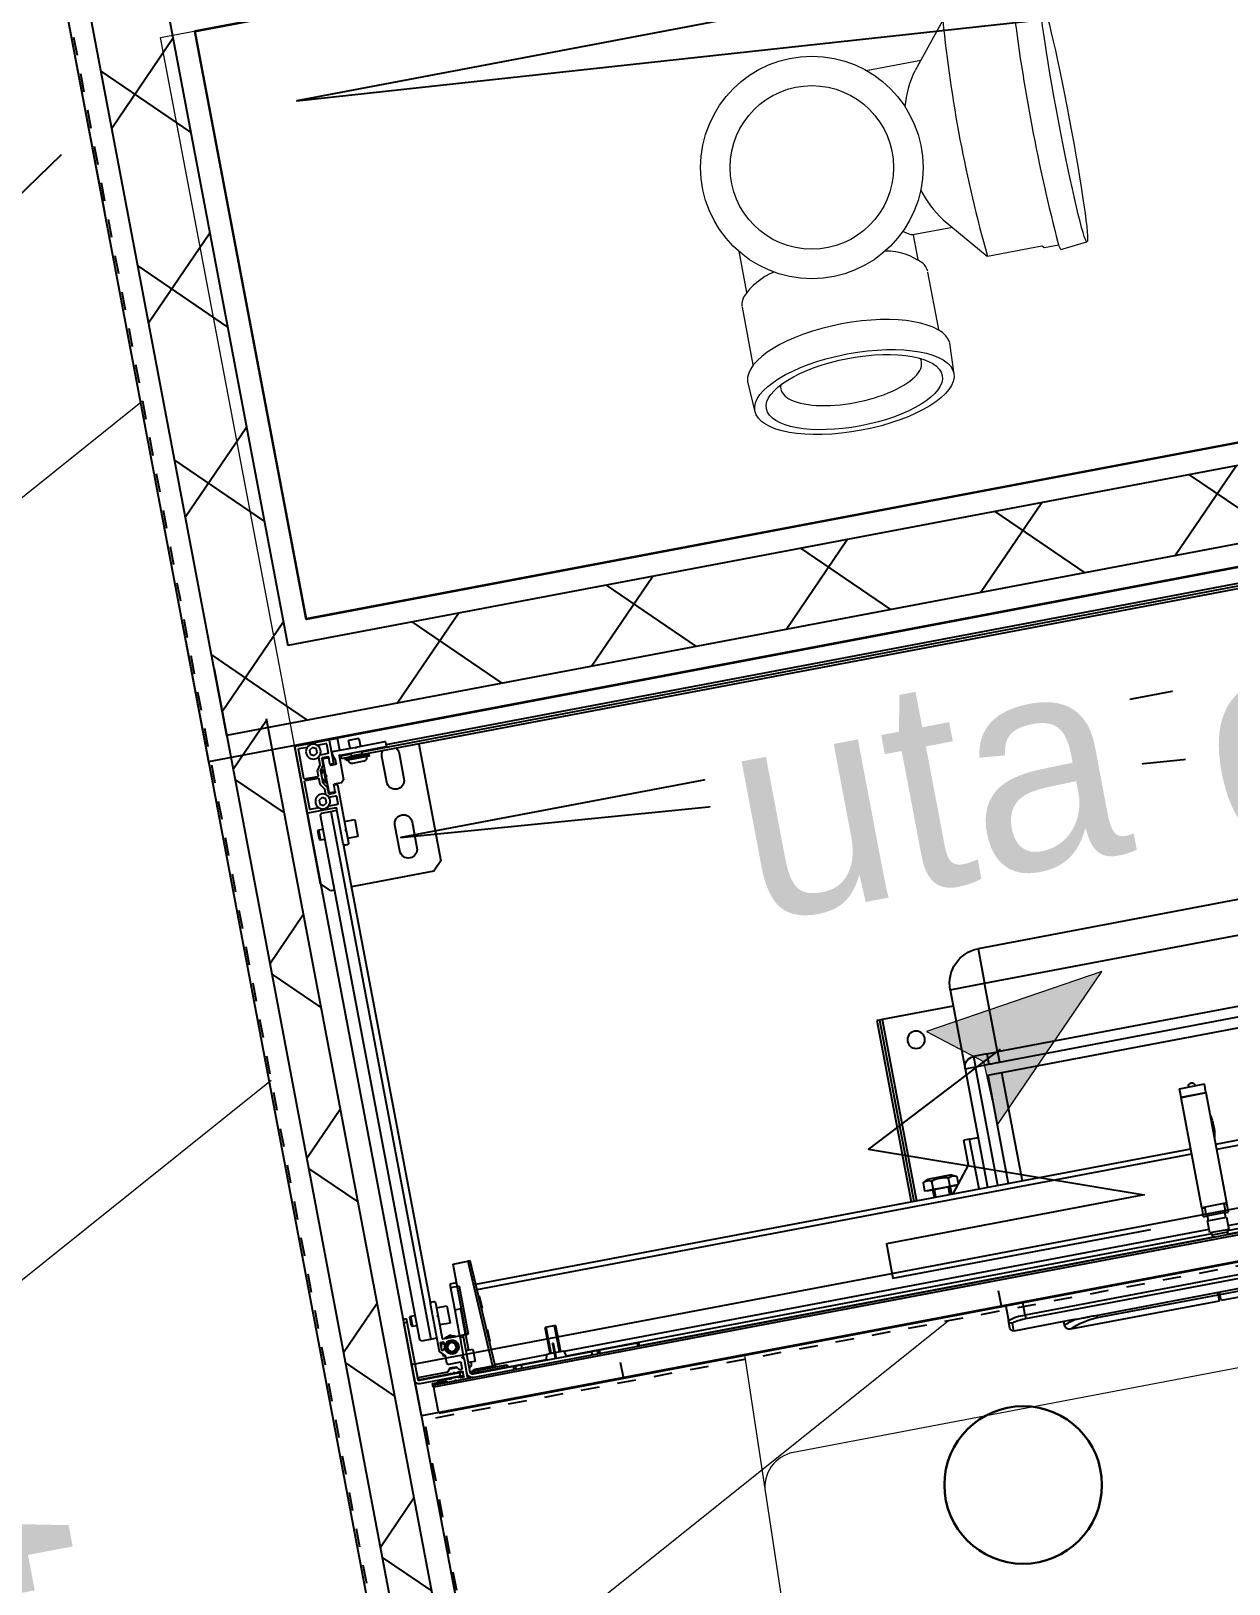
# Model space of a CAD drawing. Header units: centimetres. Extents: x 209280 to 319866, y -365283 to -277503.
# Drawn here: x 219080 to 219765, y -317635 to -316747 of the extents above; entities that cross this region are included whole.
import ezdxf

# ---------------------------------------------------------------- set-up
doc = ezdxf.new("R2010")
doc.units = ezdxf.units.CM
doc.linetypes.add('Style de ligne -1', pattern=[0.41664, 0.20828, -0.20836])
doc.layers.get('0').update_dxf_attribs({"color": 252})
for name, color, linetype in [('3-BAT C-Niveau 1', 252, 'Continuous'), ('prlm-EAU-CHU', 42, 'Continuous'), ('prlm-GT', 242, 'Continuous'), ('prlm-MOD', 64, 'Continuous')]:
    doc.layers.add(name, color=color, linetype=linetype)
doc.layers.add('prlm-ELEC-CFO', color=1, linetype='Continuous', lineweight=25)
doc.styles.add('Helvetica', font='arial.ttf')
doc.styles.add('prlm-elec-cfo', font='comic.ttf', dxfattribs={"height": 12})

# ---------------------------------------------------------------- blocks, each defined once
blk = doc.blocks.new('MTI900_Alu_390')
at = {"layer": 'prlm-MOD', "color": 1, "linetype": 'Continuous'}
for p, q in [((-4.225, 0), (4.225, 0)), ((4.278, 0), (4.225, 0)), ((4.225, -0.07), (4.225, 0)), ((4.472, 0), (4.278, 0)), ((4.475, 0), (4.472, 0)), ((4.475, -0.003), (4.475, 0)), ((3.96, -0.073), (3.96, -0.097)), ((4.13, -0.07), (3.963, -0.07)), ((4.105, -0.025), (4.165, -0.025)), ((4.105, -0.025), (4.105, -0.07)), ((4.135, -0.075), (4.13, -0.07)), ((4.14, -0.07), (4.135, -0.075)), ((4.267, -0.07), (4.14, -0.07)), ((4.165, -0.07), (4.165, -0.025)), ((4.27, -0.0895), (4.27, -0.073)), ((4.275, -0.003), (4.275, -0.137)), ((4.293, -0.021), (4.293, -0.074)), ((4.3467, -0.018), (4.296, -0.018)), ((4.296, -0.077), (4.3306, -0.077)), ((4.353, -0.0864), (4.353, -0.1286)), ((4.355, -0.0385), (4.375, -0.0269)), ((4.355, -0.0615), (4.355, -0.0385)), ((4.375, -0.0731), (4.355, -0.0615)), ((4.375, -0.0269), (4.395, -0.0385)), ((4.395, -0.0615), (4.375, -0.0731)), ((4.395, -0.0385), (4.395, -0.0615)), ((4.454, -0.018), (4.4033, -0.018)), ((4.457, -0.191), (4.457, -0.021)), ((4.475, -0.387), (4.475, -0.003)), ((-4.105, -0.105), (4.105, -0.105)), ((-4.1, -0.12), (4.1, -0.12)), ((-3.96, -0.09), (3.96, -0.09)), ((3.775, -0.12), (3.775, -0.8)), ((3.895, -0.15), (3.895, -0.3)), ((3.963, -0.1), (4.229, -0.1)), ((3.995, -0.3), (3.995, -0.15)), ((4.067, -0.12), (4.067, -0.125)), ((4.067, -0.125), (4.203, -0.125)), ((4.067, -0.125), (4.067, -0.135)), ((4.067, -0.135), (4.203, -0.135)), ((4.105, -0.115), (4.095, -0.125)), ((4.1025, -0.158), (4.1675, -0.158)), ((4.105, -0.1), (4.105, -0.115)), ((4.165, -0.115), (4.105, -0.115)), ((4.165, -0.115), (4.165, -0.1)), ((4.165, -0.105), (4.225, -0.105)), ((4.175, -0.125), (4.165, -0.115)), ((4.17, -0.12), (4.225, -0.12)), ((4.203, -0.125), (4.203, -0.12)), ((4.203, -0.135), (4.203, -0.125)), ((4.225, -0.105), (4.225, -0.1)), ((4.225, -0.105), (4.225, -0.12)), ((4.235, -0.1), (4.235, -0.24)), ((4.26, -0.142), (4.26, -0.1205)), ((4.2602, -0.1195), (4.2698, -0.0905)), ((4.292, -0.145), (4.263, -0.145)), ((4.278, -0.14), (4.292, -0.14)), ((4.295, -0.137), (4.295, -0.098)), ((4.295, -0.137), (4.295, -0.142)), ((4.298, -0.095), (4.332, -0.095)), ((4.327, -0.1), (4.298, -0.1)), ((4.33, -0.195), (4.33, -0.103)), ((4.3377, -0.16), (4.33, -0.16)), ((4.33, -0.1677), (4.3421, -0.1677)), ((4.335, -0.098), (4.335, -0.1341)), ((4.3355, -0.1358), (4.3545, -0.1642)), ((4.3377, -0.16), (4.3377, -0.24)), ((4.355, -0.19), (4.3377, -0.16)), ((4.3535, -0.1303), (4.3725, -0.1588)), ((4.355, -0.1659), (4.355, -0.2341)), ((4.373, -0.1605), (4.373, -0.191)), ((4.235, -0.24), (4.25, -0.255)), ((4.25, -0.255), (4.292, -0.255)), ((4.275, -0.263), (4.275, -0.52)), ((4.292, -0.26), (4.278, -0.26)), ((4.295, -0.258), (4.295, -0.263)), ((4.295, -0.302), (4.295, -0.263)), ((4.33, -0.195), (4.325, -0.2)), ((4.325, -0.2), (4.33, -0.205)), ((4.33, -0.297), (4.33, -0.205)), ((4.33, -0.2323), (4.3421, -0.2323)), ((4.33, -0.24), (4.3377, -0.24)), ((4.3545, -0.2358), (4.335, -0.265)), ((4.335, -0.265), (4.335, -0.302)), ((4.3377, -0.24), (4.355, -0.21)), ((4.373, -0.2404), (4.3535, -0.2697)), ((4.373, -0.209), (4.373, -0.2404)), ((4.454, -0.194), (4.376, -0.194)), ((4.376, -0.206), (4.454, -0.206)), ((4.457, -0.369), (4.457, -0.209)), ((4.293, -0.326), (4.293, -0.369)), ((4.328, -0.323), (4.296, -0.323)), ((4.298, -0.3), (4.327, -0.3)), ((4.332, -0.305), (4.298, -0.305)), ((4.353, -0.2714), (4.353, -0.3036)), ((4.355, -0.3285), (4.375, -0.3169)), ((4.355, -0.3515), (4.355, -0.3285)), ((4.375, -0.3631), (4.355, -0.3515)), ((4.375, -0.3169), (4.395, -0.3285)), ((4.395, -0.3515), (4.375, -0.3631)), ((4.395, -0.3285), (4.395, -0.3515)), ((4.296, -0.372), (4.3467, -0.372)), ((4.305, -0.6), (4.305, -0.393)), ((4.34, -0.405), (4.305, -0.405)), ((4.308, -0.39), (4.472, -0.39)), ((4.34, -0.405), (4.34, -3.475)), ((4.395, -0.405), (4.34, -0.405)), ((4.405, -0.415), (4.395, -0.405)), ((4.4033, -0.372), (4.454, -0.372)), ((4.405, -0.415), (4.405, -3.465)), ((4.475, -0.8), (4.475, -0.387)), ((4.215, -0.475), (4.215, -0.575)), ((4.275, -0.475), (4.215, -0.475)), ((4.275, -0.52), (4.2779, -0.5229)), ((4.275, -0.52), (4.275, -0.53)), ((4.2779, -0.5271), (4.275, -0.53)), ((4.275, -0.53), (4.275, -0.6)), ((4.43, -0.495), (4.405, -0.495)), ((4.43, -0.495), (4.43, -0.555)), ((4.435, -0.5), (4.43, -0.495)), ((4.435, -0.55), (4.435, -0.5)), ((3.895, -0.55), (3.895, -0.7)), ((3.995, -0.7), (3.995, -0.55)), ((4.215, -0.575), (4.275, -0.575)), ((4.285, -0.61), (4.295, -0.61)), ((4.305, -0.6), (4.305, -3.277)), ((4.405, -0.555), (4.43, -0.555)), ((4.43, -0.555), (4.435, -0.55)), ((3.775, -0.8), (3.825, -0.85)), ((3.825, -0.85), (4.305, -0.85)), ((4.405, -0.85), (4.425, -0.85)), ((4.425, -0.85), (4.475, -0.8)), ((-0.85, -1.865), (0.85, -1.865)), ((0.85, -1.865), (0.85, -2.065)), ((0.85, -2.065), (-0.85, -2.065)), ((0.85, -2.465), (0.85, -2.065)), ((1.05, -2.065), (0.85, -2.065)), ((1.05, -2.065), (1.05, -2.525)), ((1.05, -2.16), (1.465, -2.16)), ((1.465, -2.16), (1.48, -2.16)), ((1.465, -2.16), (1.465, -3.215)), ((1.48, -2.16), (1.48, -3.215)), ((1.48, -2.16), (1.495, -2.16)), ((1.495, -2.16), (1.495, -3.215)), ((-0.85, -2.465), (0.85, -2.465)), ((0.9124, -2.465), (0.85, -2.465)), ((0.85, -2.465), (0.85, -2.5242)), ((0.9124, -2.465), (0.99, -2.465)), ((0.9124, -2.465), (0.9124, -2.525)), ((0.99, -2.465), (0.99, -2.525)), ((0.85, -2.5242), (-0.85, -2.5242)), ((0.99, -2.525), (0.9124, -2.525)), ((0.99, -3.215), (0.99, -2.525)), ((1.05, -2.525), (0.99, -2.525)), ((1.05, -2.525), (1.05, -3.215)), ((0.93, -2.585), (-0.93, -2.585)), ((0.85, -2.585), (0.85, -3.215)), ((0.93, -2.585), (0.93, -3.215)), ((-0.2775, -2.915), (-0.2775, -2.865)), ((-0.1325, -2.865), (-0.2775, -2.865)), ((-0.1325, -2.915), (-0.2775, -2.915)), ((-0.2775, -2.9175), (-0.2775, -2.915)), ((-0.2775, -2.9175), (-0.1325, -2.9175)), ((-0.2775, -3.5575), (-0.2775, -2.9175)), ((-0.1325, -2.915), (-0.1325, -2.865)), ((-0.1325, -2.9175), (-0.1325, -2.915)), ((-0.1325, -3.5575), (-0.1325, -2.9175)), ((1.1, -2.925), (1.05, -2.925)), ((1.1, -3.215), (1.1, -2.925)), ((1.1, -2.925), (1.1342, -2.925)), ((1.1342, -3.0705), (1.1342, -2.925)), ((1.2504, -3.215), (1.1342, -3.0705)), ((1.24, -3.106), (1.2119, -3.1204)), ((1.24, -3.106), (1.38, -3.106)), ((1.4081, -3.1204), (1.38, -3.106)), ((4.0071, -3.6913), (4.035, -3.077)), ((4.05, -3.077), (4.0221, -3.692)), ((4.035, -3.077), (4.05, -3.077)), ((4.1351, -3.077), (4.05, -3.077)), ((4.136, -3.497), (4.1351, -3.077)), ((1.2119, -3.1204), (1.2119, -3.1671)), ((1.2142, -3.17), (1.2364, -3.17)), ((1.225, -3.17), (1.225, -3.172)), ((1.225, -3.172), (1.395, -3.172)), ((1.2364, -3.17), (1.2609, -3.17)), ((1.26, -3.172), (1.26, -3.215)), ((1.2609, -3.1204), (1.2609, -3.17)), ((1.2609, -3.17), (1.31, -3.17)), ((1.2692, -3.215), (1.2692, -3.172)), ((1.31, -3.17), (1.3591, -3.17)), ((1.3508, -3.215), (1.3508, -3.172)), ((1.3591, -3.1204), (1.3591, -3.17)), ((1.3591, -3.17), (1.3836, -3.17)), ((1.36, -3.215), (1.36, -3.172)), ((1.3836, -3.17), (1.4081, -3.17)), ((1.395, -3.172), (1.395, -3.17)), ((1.4081, -3.1204), (1.4081, -3.17)), ((4.1353, -3.187), (4.175, -3.187)), ((4.175, -3.187), (4.175, -3.207)), ((-0.2775, -3.215), (-4.0287, -3.215)), ((-0.2775, -3.245), (-4.0274, -3.245)), ((4.0287, -3.215), (-0.1325, -3.215)), ((4.0274, -3.245), (-0.1325, -3.245)), ((4.125, -3.207), (4.125, -3.487)), ((4.125, -3.207), (4.175, -3.207)), ((4.175, -3.207), (4.175, -3.337)), ((4.275, -3.277), (4.275, -3.3458)), ((4.295, -3.267), (4.285, -3.267)), ((4.305, -3.5528), (4.305, -3.277)), ((4.0173, -3.3556), (4.0205, -3.2854)), ((4.0173, -3.3556), (4.0223, -3.3558)), ((4.0255, -3.2857), (4.0205, -3.2854)), ((4.14, -3.337), (4.175, -3.337)), ((4.14, -3.487), (4.14, -3.337)), ((4.175, -3.337), (4.175, -3.487)), ((4.215, -3.305), (4.215, -3.405)), ((4.275, -3.305), (4.215, -3.305)), ((4.275, -3.3458), (4.275, -3.3582)), ((4.275, -3.3582), (4.275, -3.484)), ((4.2759, -3.3479), (4.2779, -3.3499)), ((4.2779, -3.3541), (4.2759, -3.3561)), ((4.43, -3.325), (4.405, -3.325)), ((4.43, -3.325), (4.43, -3.385)), ((4.435, -3.33), (4.43, -3.325)), ((4.435, -3.38), (4.435, -3.33)), ((4.455, -3.355), (4.455, -3.335)), ((4.455, -3.335), (4.475, -3.335)), ((4.455, -3.69), (4.455, -3.355)), ((4.475, -3.355), (4.455, -3.355)), ((4.475, -3.335), (4.475, -3.355)), ((4.475, -3.69), (4.475, -3.355)), ((4.215, -3.405), (4.275, -3.405)), ((4.405, -3.385), (4.43, -3.385)), ((4.43, -3.385), (4.435, -3.38)), ((3.625, -3.532), (3.685, -3.532)), ((3.625, -3.532), (3.625, -3.682)), ((3.6311, -3.682), (3.6311, -3.532)), ((3.6789, -3.682), (3.6789, -3.532)), ((3.685, -3.682), (3.685, -3.532)), ((4.0084, -3.5518), (4.0116, -3.4816)), ((4.0166, -3.4819), (4.0116, -3.4816)), ((4.125, -3.487), (4.14, -3.487)), ((4.14, -3.4972), (4.136, -3.497)), ((4.14, -3.487), (4.155, -3.487)), ((4.14, -3.487), (4.14, -3.577)), ((4.155, -3.487), (4.175, -3.487)), ((4.155, -3.497), (4.155, -3.487)), ((4.155, -3.702), (4.155, -3.497)), ((4.175, -3.497), (4.155, -3.497)), ((4.175, -3.487), (4.175, -3.49)), ((4.175, -3.49), (4.175, -3.6008)), ((4.272, -3.487), (4.178, -3.487)), ((4.195, -3.5614), (4.195, -3.5226)), ((4.22, -3.4778), (4.23, -3.472)), ((4.23, -3.472), (4.24, -3.4778)), ((4.268, -3.521), (4.2657, -3.521)), ((4.271, -3.507), (4.271, -3.518)), ((4.2729, -3.542), (4.276, -3.542)), ((4.287, -3.504), (4.274, -3.504)), ((4.279, -3.545), (4.279, -3.549)), ((4.2854, -3.504), (4.29, -3.5066)), ((4.29, -3.549), (4.29, -3.507)), ((4.34, -3.475), (4.305, -3.475)), ((4.395, -3.475), (4.34, -3.475)), ((4.395, -3.475), (4.405, -3.465)), ((-0.2775, -3.5575), (-0.1325, -3.5575)), ((-0.2775, -3.56), (-0.2775, -3.5575)), ((-0.2775, -3.61), (-0.2775, -3.56)), ((-0.26, -3.56), (-0.2775, -3.56)), ((-0.255, -3.61), (-0.2775, -3.61)), ((-0.26, -3.5575), (-0.26, -3.6075)), ((-0.15, -3.6075), (-0.26, -3.6075)), ((-0.15, -3.6375), (-0.26, -3.6375)), ((-0.26, -3.6375), (-0.26, -3.7075)), ((-0.255, -3.6075), (-0.255, -3.6375)), ((-0.155, -3.6375), (-0.155, -3.6075)), ((-0.1325, -3.61), (-0.155, -3.61)), ((-0.15, -3.6075), (-0.15, -3.5575)), ((-0.1325, -3.56), (-0.15, -3.56)), ((-0.15, -3.7075), (-0.15, -3.6375)), ((-0.1325, -3.56), (-0.1325, -3.5575)), ((-0.1325, -3.61), (-0.1325, -3.56)), ((3.655, -3.6411), (3.655, -3.6275)), ((3.66, -3.6275), (3.655, -3.6275)), ((3.66, -3.6411), (3.66, -3.6275)), ((4.0084, -3.5518), (4.0134, -3.552)), ((4.115, -3.577), (4.115, -3.647)), ((4.155, -3.577), (4.115, -3.577)), ((4.175, -3.6232), (4.175, -3.6008)), ((4.175, -3.6232), (4.175, -3.734)), ((4.1759, -3.6029), (4.1829, -3.6099)), ((4.1829, -3.6141), (4.1759, -3.6211)), ((4.198, -3.637), (4.266, -3.637)), ((4.276, -3.627), (4.276, -3.5842)), ((4.2769, -3.5821), (4.3041, -3.5549)), ((4.2906, -3.577), (4.2806, -3.5828)), ((4.282, -3.552), (4.287, -3.552)), ((4.2906, -3.5684), (4.2906, -3.577)), ((-0.26, -3.685), (-3.6034, -3.685)), ((-3.5974, -3.715), (-0.25, -3.715)), ((-0.26, -3.7075), (-0.15, -3.7075)), ((-0.25, -3.7075), (-0.25, -3.7225)), ((-0.25, -3.7225), (-0.16, -3.7225)), ((-0.16, -3.7225), (-0.16, -3.7075)), ((-0.16, -3.715), (3.5984, -3.715)), ((3.6044, -3.685), (-0.15, -3.685)), ((3.175, -3.717), (3.185, -3.717)), ((3.175, -3.737), (3.175, -3.717)), ((3.185, -3.717), (3.4033, -3.717)), ((3.185, -3.717), (3.185, -3.737)), ((3.4033, -3.737), (3.4033, -3.717)), ((3.4033, -3.717), (3.4168, -3.717)), ((3.4168, -3.717), (3.45, -3.717)), ((3.4168, -3.717), (3.4168, -3.737)), ((3.45, -3.717), (3.86, -3.717)), ((3.45, -3.717), (3.45, -3.737)), ((3.605, -3.682), (3.598, -3.717)), ((3.655, -3.682), (3.605, -3.682)), ((3.655, -3.717), (3.655, -3.6411)), ((3.66, -3.6411), (3.655, -3.6411)), ((3.66, -3.717), (3.66, -3.6411)), ((3.705, -3.682), (3.66, -3.682)), ((3.712, -3.717), (3.705, -3.682)), ((4.0074, -3.685), (3.7056, -3.685)), ((3.7116, -3.715), (3.935, -3.715)), ((3.86, -3.717), (3.8932, -3.717)), ((3.86, -3.717), (3.86, -3.737)), ((3.8932, -3.717), (3.9067, -3.717)), ((3.8932, -3.737), (3.8932, -3.717)), ((3.9067, -3.717), (4.14, -3.717)), ((3.9067, -3.717), (3.9067, -3.737)), ((3.935, -3.717), (3.935, -3.712)), ((3.965, -3.712), (3.935, -3.712)), ((3.945, -3.702), (3.965, -3.702)), ((3.965, -3.702), (4.105, -3.702)), ((3.965, -3.712), (3.965, -3.702)), ((3.965, -3.712), (3.965, -3.717)), ((4.105, -3.712), (3.965, -3.712)), ((4.007, -3.6925), (4.0071, -3.6913)), ((4.0071, -3.6913), (4.0221, -3.692)), ((4.0221, -3.692), (4.022, -3.6925)), ((4.0221, -3.692), (4.125, -3.692)), ((4.105, -3.702), (4.125, -3.702)), ((4.105, -3.712), (4.105, -3.702)), ((4.105, -3.717), (4.105, -3.712)), ((4.135, -3.712), (4.105, -3.712)), ((4.115, -3.647), (4.155, -3.647)), ((4.125, -3.692), (4.125, -3.702)), ((4.135, -3.712), (4.135, -3.717)), ((4.14, -3.647), (4.14, -3.6567)), ((4.165, -3.7265), (4.165, -3.737)), ((4.195, -3.674), (4.195, -3.64)), ((4.195, -3.722), (4.195, -3.693)), ((4.195, -3.695), (4.215, -3.695)), ((4.215, -3.715), (4.195, -3.715)), ((4.2109, -3.677), (4.198, -3.677)), ((4.198, -3.69), (4.2252, -3.69)), ((4.198, -3.725), (4.212, -3.725)), ((4.2221, -3.6633), (4.2134, -3.6757)), ((4.215, -3.695), (4.45, -3.695)), ((4.215, -3.695), (4.215, -3.715)), ((4.215, -3.715), (4.45, -3.715)), ((4.215, -3.72), (4.2251, -3.72)), ((4.215, -3.722), (4.215, -3.72)), ((4.2249, -3.7161), (4.221, -3.72)), ((4.2654, -3.662), (4.2246, -3.662)), ((4.2287, -3.7161), (4.2249, -3.7161)), ((4.227, -3.657), (4.225, -3.659)), ((4.265, -3.659), (4.225, -3.659)), ((4.225, -3.659), (4.225, -3.662)), ((4.225, -3.69), (4.225, -3.695)), ((4.263, -3.657), (4.227, -3.657)), ((4.228, -3.692), (4.2367, -3.692)), ((4.2293, -3.657), (4.2293, -3.662)), ((4.2293, -3.69), (4.2293, -3.695)), ((4.2595, -3.715), (4.231, -3.715)), ((4.2429, -3.6871), (4.2388, -3.6911)), ((4.2512, -3.6911), (4.2471, -3.6871)), ((4.2533, -3.692), (4.2625, -3.692)), ((4.2607, -3.657), (4.2607, -3.662)), ((4.2607, -3.69), (4.2607, -3.695)), ((4.2651, -3.7161), (4.2618, -3.7161)), ((4.265, -3.659), (4.263, -3.657)), ((4.265, -3.662), (4.265, -3.659)), ((4.265, -3.695), (4.265, -3.69)), ((4.269, -3.72), (4.2651, -3.7161)), ((4.2827, -3.69), (4.2653, -3.69)), ((4.2654, -3.72), (4.2826, -3.72)), ((4.2766, -3.6757), (4.2679, -3.6633)), ((4.452, -3.677), (4.2791, -3.677)), ((4.2855, -3.692), (4.445, -3.692)), ((4.342, -3.715), (4.2885, -3.715)), ((4.298, -3.727), (4.342, -3.727)), ((4.378, -3.727), (4.298, -3.727)), ((4.298, -3.727), (4.298, -3.737)), ((4.345, -3.724), (4.345, -3.718)), ((4.378, -3.747), (4.378, -3.727)), ((4.455, -3.682), (4.455, -3.68)), ((-4.375, -3.737), (4.375, -3.737)), ((4.375, -3.747), (-4.375, -3.747)), ((-3.175, -3.735), (-0.2433, -3.735)), ((-0.1667, -3.735), (3.175, -3.735)), ((4.175, -3.734), (4.175, -3.737)), ((4.2429, -3.7321), (4.2379, -3.737)), ((4.2486, -3.7335), (4.2414, -3.7335)), ((4.2521, -3.737), (4.2471, -3.7321)), ((4.295, -3.734), (4.295, -3.73)), ((4.375, -3.737), (4.375, -3.747)), ((4.375, -3.747), (4.378, -3.747)), ((4.375, -3.792), (4.375, -3.747)), ((4.375, -3.902), (4.375, -3.792)), ((-4.375, -3.902), (4.375, -3.902)), ((0.975, -3.973), (0.975, -3.902)), ((1.075, -3.902), (1.075, -3.9853)), ((-0.975, -3.973), (0.975, -3.973)), ((0.975, -3.9928), (-0.975, -3.9928)), ((0.975, -3.973), (0.975, -3.9928)), ((1.075, -4.03), (1.075, -3.9853)), ((0.576, -4.0497), (-0.576, -4.0497)), ((-0.1416, -4.0634), (-0.574, -4.0634)), ((-0.1416, -4.0634), (-0.1416, -4.0497)), ((-0.1416, -4.1), (-0.1416, -4.0634)), ((-0.1307, -4.0497), (-0.1307, -4.0634)), ((0.574, -4.0634), (-0.1307, -4.0634)), ((-0.1307, -4.0634), (-0.1307, -4.1)), ((0.574, -4.0497), (0.574, -4.0634)), ((0.7037, -4.05), (1.055, -4.05)), ((0.765, -4.07), (0.765, -4.05)), ((1.055, -4.05), (1.055, -4.0051)), ((-0.735, -4.1), (-0.1416, -4.1)), ((-0.1307, -4.1), (0.735, -4.1)), ((0.735, -4.1), (0.735, -4.1))]:
    blk.add_line(p, q, dxfattribs=at)
at = {"layer": 'prlm-MOD', "color": 1, "ltscale": 50}
for points in [[(1.1, -3.8058), (1.1, -3.902)], [(3.3, -3.8058), (3.3, -3.902)]]:
    blk.add_lwpolyline(points, dxfattribs=at)
at = {"layer": 'prlm-MOD', "color": 1, "linetype": 'Continuous'}
for centre, radius in [((4.375, -0.05), 0.0425), ((4.375, -0.34), 0.0425), ((1.295, -2.31), 0.05), ((4.23, -3.542), 0.035), ((4.23, -3.542), 0.03), ((4.23, -3.542), 0.025)]:
    blk.add_circle(centre, radius, dxfattribs=at)
for centre, radius, start, end in [((4.278, -0.003), 0.003, 90, 180), ((4.472, -0.003), 0.003, 0, 90), ((3.963, -0.073), 0.003, 90, 180), ((4.267, -0.073), 0.003, 0, 90), ((4.296, -0.021), 0.003, 90, 180), ((4.296, -0.074), 0.003, 180, 270), ((4.3306, -0.067), 0.01, 270, 326.3475), ((4.3467, -0.021), 0.003, 84.51824, 90), ((4.4033, -0.021), 0.003, 90, 95.48179), ((4.454, -0.021), 0.003, 0, 90), ((3.945, -0.15), 0.05, 143.1301, 180), ((3.963, -0.097), 0.003, 180, 270), ((3.945, -0.15), 0.05, 0, 36.8699), ((4.1025, -0.138), 0.02, 171.37307, 270), ((4.1025, -0.133), 0.02, 185.73917, 187.18076), ((4.1675, -0.138), 0.02, 270, 8.62693), ((4.1675, -0.133), 0.02, 352.81924, 354.26083), ((4.232, -0.1), 0.003, 0, 180), ((4.263, -0.1205), 0.003, 161.56505, 180), ((4.263, -0.142), 0.003, 180, 270), ((4.267, -0.0895), 0.003, 341.56505, 0), ((4.278, -0.137), 0.003, 180, 270), ((4.292, -0.137), 0.003, 270, 0), ((4.292, -0.142), 0.003, 270, 0), ((4.298, -0.098), 0.003, 90, 180), ((4.298, -0.103), 0.003, 90, 180), ((4.327, -0.103), 0.003, 0, 90), ((4.332, -0.098), 0.003, 0, 90), ((4.338, -0.1341), 0.003, 180, 213.69007), ((4.356, -0.1286), 0.003, 180, 213.69007), ((4.352, -0.1659), 0.003, 0, 33.69007), ((4.37, -0.1605), 0.003, 0, 33.69007), ((4.278, -0.263), 0.003, 90, 180), ((4.292, -0.258), 0.003, 0, 90), ((4.292, -0.263), 0.003, 0, 90), ((4.352, -0.2341), 0.003, 326.30993, 0), ((4.376, -0.191), 0.003, 180, 270), ((4.376, -0.209), 0.003, 90, 180), ((4.454, -0.191), 0.003, 270, 0), ((4.454, -0.209), 0.003, 0, 90), ((3.945, -0.3), 0.05, 180, 0), ((4.296, -0.326), 0.003, 90, 180), ((4.298, -0.297), 0.003, 180, 270), ((4.298, -0.302), 0.003, 180, 270), ((4.327, -0.297), 0.003, 270, 0), ((4.328, -0.333), 0.01, 46.14901, 90), ((4.332, -0.302), 0.003, 270, 0), ((4.356, -0.2714), 0.003, 146.30993, 180), ((4.296, -0.369), 0.003, 180, 270), ((4.308, -0.393), 0.003, 90, 180), ((4.3467, -0.369), 0.003, 270, 275.48176), ((4.4033, -0.369), 0.003, 264.51819, 270), ((4.454, -0.369), 0.003, 270, 0), ((4.472, -0.387), 0.003, 270, 0), ((3.945, -0.55), 0.05, 0, 180), ((4.2758, -0.525), 0.003, 315, 45), ((4.285, -0.6), 0.01, 180, 270), ((4.295, -0.6), 0.01, 270, 0), ((3.945, -0.7), 0.05, 180, 0), ((0.85, -2.065), 0.2, 0, 90), ((0.99, -2.525), 0.06, 0, 90), ((-0.205, -2.865), 0.02, 0, 180), ((0, -3.11), 0.285, 166.82645, 193.17355), ((1.2364, -3.1624), 0.0487, 59.74223, 120.25777), ((1.3836, -3.1624), 0.0487, 59.74223, 120.25777), ((4.285, -3.277), 0.01, 90, 180), ((4.295, -3.277), 0.01, 0, 90), ((4.278, -3.3458), 0.003, 180, 225), ((4.278, -3.3582), 0.003, 135, 180), ((4.2758, -3.352), 0.003, 315, 45), ((4.178, -3.49), 0.003, 90, 180), ((4.23, -3.542), 0.04, 33.92723, 355.99937), ((4.23, -3.542), 0.065, 57.79577, 122.20423), ((4.23, -3.542), 0.06, 66.44354, 113.55646), ((4.2657, -3.518), 0.003, 213.92723, 270), ((4.23, -3.542), 0.04, 0, 33.92723), ((4.268, -3.518), 0.003, 270, 0), ((4.2729, -3.545), 0.003, 90, 175.99937), ((4.23, -3.542), 0.04, 355.99937, 0), ((4.274, -3.507), 0.003, 90, 180), ((4.272, -3.484), 0.003, 270, 0), ((4.276, -3.545), 0.003, 0, 90), ((4.23, -3.542), 0.06, 0, 39.29648), ((4.282, -3.549), 0.003, 180, 270), ((4.23, -3.542), 0.065, 22.61986, 35.77582), ((4.287, -3.507), 0.003, 0, 90), ((4.287, -3.549), 0.003, 270, 0), ((4.23, -3.542), 0.06, 351.491, 0), ((4.178, -3.6008), 0.003, 180, 225), ((4.178, -3.6232), 0.003, 135, 180), ((4.1808, -3.612), 0.003, 315, 45), ((4.198, -3.64), 0.003, 90, 180), ((4.266, -3.627), 0.01, 270, 0), ((4.23, -3.542), 0.065, 315.04746, 333.83802), ((4.279, -3.5842), 0.003, 135, 180), ((4.302, -3.5528), 0.003, 315, 0), ((-0.235, -3.7225), 0.015, 180, 255.16489), ((-0.175, -3.7225), 0.015, 284.83511, 0), ((3.945, -3.712), 0.01, 90, 180), ((3.997, -3.692), 0.01, 270, 357.39744), ((4.125, -3.712), 0.02, 347.58795, 90), ((4.125, -3.712), 0.01, 0, 90), ((4.16, -3.6567), 0.02, 180, 230.11594), ((4.14, -3.702), 0.035, 270, 0), ((4.14, -3.702), 0.015, 270, 0), ((4.1151, -3.7104), 0.05, 37.08606, 50.11594), ((4.198, -3.674), 0.003, 180, 270), ((4.198, -3.693), 0.003, 90, 180), ((4.198, -3.722), 0.003, 180, 270), ((4.2109, -3.674), 0.003, 270, 325.00798), ((4.212, -3.722), 0.003, 270, 0), ((4.2246, -3.665), 0.003, 90, 145.00798), ((4.215, -3.715), 0.01, 353.93882, 0), ((4.2251, -3.717), 0.003, 270, 350.40593), ((4.2252, -3.693), 0.003, 19.47122, 90), ((4.231, -3.718), 0.003, 90, 170.40593), ((4.2367, -3.689), 0.003, 270, 315), ((4.245, -3.6892), 0.003, 45, 135), ((4.2533, -3.689), 0.003, 225, 270), ((4.2595, -3.718), 0.003, 9.59407, 90), ((4.2653, -3.693), 0.003, 90, 160.52878), ((4.2654, -3.717), 0.003, 189.59407, 270), ((4.275, -3.715), 0.01, 180, 186.06118), ((4.2654, -3.665), 0.003, 34.99202, 90), ((4.2791, -3.674), 0.003, 214.99202, 270), ((4.2826, -3.717), 0.003, 270, 350.40593), ((4.2827, -3.693), 0.003, 19.47122, 90), ((4.2885, -3.718), 0.003, 90, 170.40593), ((4.298, -3.73), 0.003, 90, 180), ((4.342, -3.718), 0.003, 0, 90), ((4.342, -3.724), 0.003, 270, 0), ((4.445, -3.682), 0.01, 270, 0), ((4.45, -3.69), 0.025, 270, 0), ((4.45, -3.69), 0.005, 270, 0), ((4.452, -3.68), 0.003, 0, 90), ((4.178, -3.734), 0.003, 180, 270), ((4.245, -3.7342), 0.003, 45, 135), ((4.292, -3.734), 0.003, 270, 0), ((0.9987, -4.1937), 0.2219, 69.89148, 96.1295), ((0.5685, -4.4598), 0.3964, 65.16337, 89.20304), ((0.5693, -4.6145), 0.5786, 70.22595, 77.40425), ((0.735, -4.07), 0.03, 270, 0), ((1.055, -4.03), 0.02, 270, 0)]:
    blk.add_arc(centre, radius, start, end, dxfattribs=at)
for centre, major_axis, ratio, start_param, end_param in [((3.997, -3.692), (-0.025, 0), 0.4, 1.570796, 3.096169), ((4.022, -3.6931), (-0.015, 0.0007), 0.045361, -1.568734, 0), ((1.055, -3.9853), (-0.02, 0), 0.989815, 1.570796, 3.141593)]:
    blk.add_ellipse(centre, major_axis=major_axis, ratio=ratio, start_param=start_param, end_param=end_param, dxfattribs=at)
for points, knots in [([(0.9124, -2.525), (0.902, -2.525), (0.8916, -2.5247), (0.8708, -2.5243), (0.8604, -2.5242), (0.85, -2.5242)], [0, 0, 0, 0, 0.5, 0.5, 1, 1, 1, 1]), ([(1.2609, -3.1204), (1.269, -3.1183), (1.2772, -3.1166), (1.2935, -3.1143), (1.3017, -3.1137), (1.3141, -3.1137), (1.3182, -3.1138), (1.3265, -3.1144), (1.3306, -3.1149), (1.343, -3.1166), (1.3511, -3.1183), (1.3591, -3.1204)], [0, 0, 0, 0, 0.25, 0.25, 0.5, 0.5, 0.625, 0.625, 0.75, 0.75, 1, 1, 1, 1]), ([(1.055, -4.0051), (1.055, -4.0043), (1.0545, -4.0036), (1.053, -4.0024), (1.0523, -4.002), (1.0508, -4.0013), (1.0491, -4.0006), (1.0469, -3.9998), (1.0444, -3.9991), (1.0431, -3.9988), (1.0387, -3.9978), (1.0354, -3.9971), (1.0299, -3.9963), (1.028, -3.996), (1.0239, -3.9955), (1.0218, -3.9952), (1.0153, -3.9945), (1.0107, -3.9941), (1.0034, -3.9936), (1.0009, -3.9935), (0.9958, -3.9932), (0.9933, -3.9931), (0.9856, -3.9929), (0.9803, -3.9928), (0.975, -3.9928)], [0, 0, 0, 0, 0.125, 0.125, 0.1875, 0.1875, 0.25, 0.3125, 0.3125, 0.375, 0.375, 0.5, 0.5, 0.5625, 0.5625, 0.625, 0.625, 0.75, 0.75, 0.8125, 0.8125, 0.875, 0.875, 1, 1, 1, 1]), ([(0.7055, -4.05), (0.6995, -4.05), (0.6933, -4.05), (0.6813, -4.05), (0.6756, -4.0499), (0.6642, -4.0499), (0.6524, -4.0499), (0.6402, -4.0498), (0.6278, -4.0498), (0.6214, -4.0498), (0.6021, -4.0497), (0.5891, -4.0497), (0.576, -4.0497)], [0.5494968, 0.5494968, 0.5494968, 0.5494968, 0.625, 0.625, 0.6875, 0.6875, 0.75, 0.8125, 0.8125, 0.875, 0.875, 1, 1, 1, 1])]:
    blk.add_open_spline(points, degree=3, knots=knots, dxfattribs=at)
blk = doc.blocks.new('xi.aam22')
at = {"layer": 'prlm-EAU-CHU', "color": 0, "lineweight": 13}
for p, q in [((-5.799, 13.123), (-5.89, 11.331)), ((5.89, 11.331), (5.799, 13.123)), ((-5.41, 10.463), (-5.41, 7.114)), ((5.41, 7.114), (5.41, 10.463)), ((-13.12, 7.25), (-14.668, 7.106)), ((-13.12, 7.25), (-13.031, 6.97)), ((-12.219, 6.97), (-13.031, 6.97)), ((-12.093, 6.85), (-12.219, 6.97)), ((-8.922, 6.85), (-12.093, 6.85)), ((-6.828, 4.34), (-8.907, 6.841)), ((-5, 6.323), (-5, 4.87)), ((5, 3.931), (5, 6.323)), ((-7.269, 4.87), (-4.958, 4.867)), ((-8.907, -6.841), (-6.828, -4.34)), ((-4.091, -4.87), (-7.269, -4.87)), ((-13.028, -6.944), (-13.12, -7.25)), ((-13.031, -6.97), (-12.219, -6.97)), ((-12.219, -6.97), (-12.093, -6.85)), ((-12.093, -6.85), (-8.922, -6.85)), ((-14.668, -7.106), (-13.12, -7.25))]:
    blk.add_line(p, q, dxfattribs=at)
at = {"layer": 'prlm-EAU-CHU', "color": 0, "lineweight": 13, "flags": 128}
blk.add_lwpolyline([(-4.958, 4.867), (-4.86, 4.836), (-4.68, 4.729), (-4.43, 4.564)], dxfattribs=at)
at = {"layer": 'prlm-EAU-CHU', "color": 0, "lineweight": 13}
for radius in [6.36, 4.675]:
    blk.add_circle((0, 0), radius, dxfattribs=at)
for centre, radius, start, end in [((-119.647, -0.014), 106.844, 356.28096, 3.74771), ((-87.178, 0), 78.555, 354.99745, 5.00255), ((-4.475, 7.136), 0.936, 184.66048, 218.12589), ((-2.54, 9.094), 3.683, 223.50702, 258.77599), ((2.54, 9.094), 3.683, 281.22401, 316.49298), ((4.475, 7.136), 0.936, 321.87411, 355.33952), ((-11.683, 0.728), 6.052, 16.13317, 36.55417), ((-11.683, -0.728), 6.052, 323.44583, 343.86683)]:
    blk.add_arc(centre, radius, start, end, dxfattribs=at)
for centre, major_axis, ratio in [((0, 13.073), (5.789, 0), 0.383426), ((0, 13.073), (5.115, 0), 0.383329), ((-14.667, 0), (0, -7.101), 0.043635)]:
    blk.add_ellipse(centre, major_axis=major_axis, ratio=ratio, dxfattribs=at)
for centre, major_axis, ratio, start_param, end_param in [((0.001, 12.093), (-4.098, -0.028), 0.383971, 2.986035, 6.398097), ((0, 11.414), (-5.894, 0), 0.391508, 0.036281, 3.105311)]:
    blk.add_ellipse(centre, major_axis=major_axis, ratio=ratio, start_param=start_param, end_param=end_param, dxfattribs=at)
blk = doc.blocks.new('xi.uta')
at = {"layer": 'prlm-ELEC-CFO', "lineweight": 5}
blk.add_hatch(color=0, dxfattribs=at).paths.add_polyline_path([(-3, 6), (-0.103, 3.699), (0, 0), (7.5, 7.5)])
at = {"layer": 'prlm-ELEC-CFO', "color": 0, "lineweight": 5, "flags": 128}
blk.add_lwpolyline([(-3, 6), (-0.103, 3.699), (0, 0), (7.5, 7.5)], close=True, dxfattribs=at)
at = {"layer": 'prlm-ELEC-CFO', "color": 0}
blk.add_lwpolyline([(0.955, 4.227), (-7.5, 0), (7.5, -5.5), (-7.5, -5.5), (-7.5, -7.5), (7.5, -7.5)], dxfattribs=at)
blk = doc.blocks.new('xi.VV')
at = {"layer": 'prlm-ELEC-CFO', "color": 0}
blk.add_lwpolyline([(6.947, 3.421), (0.008, -1.133), (1.913, 6.945)], dxfattribs=at)
blk.add_circle((-2, -4), 3.5, dxfattribs=at)

msp = doc.modelspace()

# ---------------------------------------------------------------- hatches: boundary and pattern name
at = {"linetype": 'Continuous'}
h = msp.add_hatch(dxfattribs=at)
h.set_pattern_fill('02_ISOLANT', color=256, scale=10, angle=-79.276405, style=0, pattern_type=2)
h.set_pattern_definition([(325.723595, (88960.93, 134700.79), (45.054865, 66.106423), []), (55.723595, (88960.93, 134700.79), (66.106423, -45.054865), [])])
h.paths.add_polyline_path([(219158.869, -316736.514), (219107.45, -316701.469), (219192.299, -317149.506), (219227.343, -317098.087)])
h = msp.add_hatch(dxfattribs=at)
h.set_pattern_fill('02_ISOLANT', color=256, scale=10, angle=-169.276405, style=0, pattern_type=2)
h.set_pattern_definition([(235.723595, (88960.93, 134700.79), (66.106423, -45.054865), []), (325.723595, (88960.93, 134700.79), (-45.054865, -66.106423), [])])
h.paths.add_polyline_path([(220120.764, -316973.674), (220155.809, -316922.256), (219227.343, -317098.087), (219192.299, -317149.506)])
h = msp.add_hatch(dxfattribs=at)
h.set_pattern_fill('02_ISOLANT', color=256, scale=10, angle=-79.271875, style=0, pattern_type=2)
h.set_pattern_definition([(325.728125, (88960.93, 134700.79), (45.049638, 66.109985), []), (55.728125, (88960.93, 134700.79), (66.109985, -45.049638), [])])
h.paths.add_polyline_path([(219214.915, -317139.93), (219185.08, -317111.383), (219519.738, -318877.76), (219538.851, -318849.714)])
at = {"layer": '3-BAT C-Niveau 1', "linetype": 'Continuous', "lineweight": 18}
h = msp.add_hatch(dxfattribs=at)
h.set_pattern_fill('BA 13', color=256, scale=10, style=0, pattern_type=2)
h.set_pattern_definition([(218.65981, (88960.93, 134700.8), (-199.24783, 287.75041), [])])
h.paths.add_polyline_path([(218111.206, -316879.481), (219094.019, -316693.37), (219511.144, -318895.207), (219950.199, -318812.059), (219940.896, -318762.933), (219550.964, -318836.777), (219305.405, -317540.837), (220679.372, -317280.637), (220924.796, -318576.603), (220874.296, -318586.167), (220883.599, -318635.294), (220934.188, -318625.713), (221206.827, -320061.11), (221205.453, -320062.235), (221514.956, -321696.543), (220763.56, -321838.657), (220844.845, -322267.881), (219191.016, -322581.39), (219109.145, -322149.074), (219109.146, -322149.074), (218429.84, -318562.027), (217789.941, -318683.211), (217792.346, -318695.986), (217722.481, -318695.986), (217843.394, -319334.459), (217272.387, -319442.596), (217028.16, -318152.973), (218306.47, -317910.889)])

# ---------------------------------------------------------------- linework, layer by layer
at = {"linetype": 'Continuous'}
for p, q in [((220544.668, -316487.304), (219174.061, -316746.868)), ((219092.258, -316691.115), (219122.385, -316850.198)), ((219107.45, -316701.469), (219192.299, -317149.506)), ((219107.45, -316701.469), (219192.299, -317149.506)), ((219158.869, -316736.514), (219227.343, -317098.087)), ((219158.869, -316736.514), (219227.343, -317098.087)), ((219174.061, -316746.868), (219191.163, -316837.173)), ((219174.061, -316746.868), (219237.697, -317082.895)), ((220155.809, -316922.256), (219227.343, -317098.087)), ((220155.809, -316922.256), (219227.343, -317098.087)), ((220120.764, -316973.674), (219192.299, -317149.506)), ((220120.764, -316973.674), (219192.299, -317149.506)), ((220110.41, -316988.866), (219181.945, -317164.698)), ((219185.08, -317111.383), (219519.738, -318877.76)), ((219185.08, -317111.383), (219519.738, -318877.76)), ((219214.915, -317139.93), (219538.851, -318849.714)), ((219214.915, -317139.93), (219538.851, -318849.714)), ((219231.076, -317155.393), (219549.204, -318834.522))]:
    msp.add_line(p, q, dxfattribs=at)
at = {"linetype": 'Continuous', "lineweight": 25}
for p, q in [((219092.258, -316691.115), (219181.945, -317164.698)), ((219174.061, -316746.868), (219237.697, -317082.895)), ((220166.163, -316907.064), (219237.697, -317082.895)), ((220110.41, -316988.866), (219181.945, -317164.698)), ((219168.919, -317095.92), (219509.385, -318892.952)), ((219231.076, -317155.393), (219549.204, -318834.522))]:
    msp.add_line(p, q, dxfattribs=at)
at = {"linetype": 'Continuous', "lineweight": 18, "flags": 128}
msp.add_lwpolyline([(220679.633, -317278), (219303.645, -317538.582), (219154.416, -316750.588), (220530.404, -316490.005)], close=True, dxfattribs=at)
at = {"linetype": 'Continuous', "flags": 128}
for points in [[(220588.053, -317173.213), (220470.456, -316552.247), (219232.491, -316786.691), (220388.477, -316660.563)], [(220116.308, -317288.726), (220073.004, -317060.059), (219291.924, -317207.979), (220013.088, -317136.003)], [(219303.645, -317538.582), (219298.063, -317509.106), (220177.396, -317342.579), (220182.978, -317372.055)]]:
    msp.add_lwpolyline(points, close=True, dxfattribs=at)
at = {"linetype": 'Continuous', "lineweight": 18, "flags": 128}
msp.add_lwpolyline([(219819.577, -317440.84), (219488.39, -317503.702), (219534.682, -317808.72, 0.1163337), (219583.184, -317928.578, 0.1161438), (219680.034, -318014.118, 0.147727), (219758.461, -318022.439, 0.1477247), (219828.225, -317986.039), (219828.287, -317985.978, 0.1167305), (219887.058, -317870.9, 0.1159524), (219888.367, -317741.588)], format="xyb", close=True, dxfattribs=at)
msp.add_lwpolyline([(219837.313, -317518.19), (219837.303, -317518.147, 0.193855), (219828.765, -317505.867), (219828.652, -317505.795, 0.1921428), (219814.064, -317502.958), (219516.379, -317559.461), (219516.342, -317559.468, 0.1943573), (219503.767, -317567.555, 0.193855), (219500.323, -317582.109), (219500.329, -317582.152)], format="xyb", dxfattribs=at)
at = {"layer": '3-BAT C-Niveau 1', "linetype": 'Style de ligne -1', "ltscale": 50.8, "flags": 128}
msp.add_lwpolyline([(218111.206, -316879.481), (219094.019, -316693.37), (219511.144, -318895.207), (219950.199, -318812.059), (219940.896, -318762.933), (219550.964, -318836.777), (219305.405, -317540.837), (220679.372, -317280.637), (220924.796, -318576.603), (220874.296, -318586.167), (220883.599, -318635.294), (220934.188, -318625.713), (221206.827, -320061.11), (221205.453, -320062.235), (221514.956, -321696.543), (220763.56, -321838.657), (220844.845, -322267.881), (219191.016, -322581.39), (219109.145, -322149.074), (219109.146, -322149.074), (218429.84, -318562.027), (217789.941, -318683.211), (217792.346, -318695.986), (217722.481, -318695.986), (217843.394, -319334.459), (217272.387, -319442.596), (217028.16, -318152.973), (218306.47, -317910.889)], close=True, dxfattribs=at)
at = {"layer": 'prlm-ELEC-CFO', "lineweight": 30}
msp.add_circle((219647.801, -317578.039), 45.04, dxfattribs=at)
at = {"layer": 'prlm-GT', "ltscale": 50}
msp.add_lwpolyline([(219174.174, -316747.183), (220529.782, -316490.46), (220665.935, -317209.686), (220238.837, -317290.538), (220166.275, -316907.379), (219237.81, -317083.211)], close=True, dxfattribs=at)

# ---------------------------------------------------------------- block references
at = {"layer": 'prlm-EAU-CHU', "xscale": 10, "yscale": 10, "zscale": 10, "rotation": 190.7235947438856}
msp.add_blockref('xi.aam22', (219526.958, -316824.828), dxfattribs=at)
at = {"layer": 'prlm-ELEC-CFO', "xscale": 10, "yscale": 10, "zscale": 10, "rotation": 10.72360141139323}
for name, p in [('xi.VV', (219035.813, -316864.155)), ('xi.uta', (219633.088, -317372.164))]:
    msp.add_blockref(name, p, dxfattribs=at)
at = {"layer": 'prlm-MOD', "xscale": -99.99999999999972, "yscale": 99.99999999999974, "zscale": 99.99999999999964, "rotation": 10.72371675116345}
msp.add_blockref('MTI900_Alu_390', (219670.838, -317072.45), dxfattribs=at)

# ---------------------------------------------------------------- texts
at = {"insert": (219092.579, -317502.374), "char_height": 151.3086, "attachment_point": 2, "rotation": 280.723595, "line_spacing_factor": 0.834288, "style": 'Helvetica'}
msp.add_mtext('Dgt.', dxfattribs=at)

# ---------------------------------------------------------------- next in the draw order: texts
at = {"layer": 'prlm-ELEC-CFO', "lineweight": 20, "insert": (219592.286, -317178.022), "char_height": 120, "attachment_point": 5, "rotation": 10.723601, "line_spacing_factor": 0.8, "style": 'prlm-elec-cfo', "bg_fill": 3, "box_fill_scale": 1.1, "bg_fill_color": 256, "bg_fill_transparency": 0}
msp.add_mtext('uta', dxfattribs=at)

# ---------------------------------------------------------------- next in the draw order: texts
at = {"layer": 'prlm-ELEC-CFO', "lineweight": 20, "insert": (219835.494, -317143.636), "char_height": 120, "attachment_point": 5, "rotation": 10.723601, "line_spacing_factor": 0.8, "style": 'prlm-elec-cfo', "bg_fill": 3, "box_fill_scale": 1.1, "bg_fill_color": 256, "bg_fill_transparency": 0}
msp.add_mtext('ch', dxfattribs=at)

doc.saveas('drawing.dxf')
